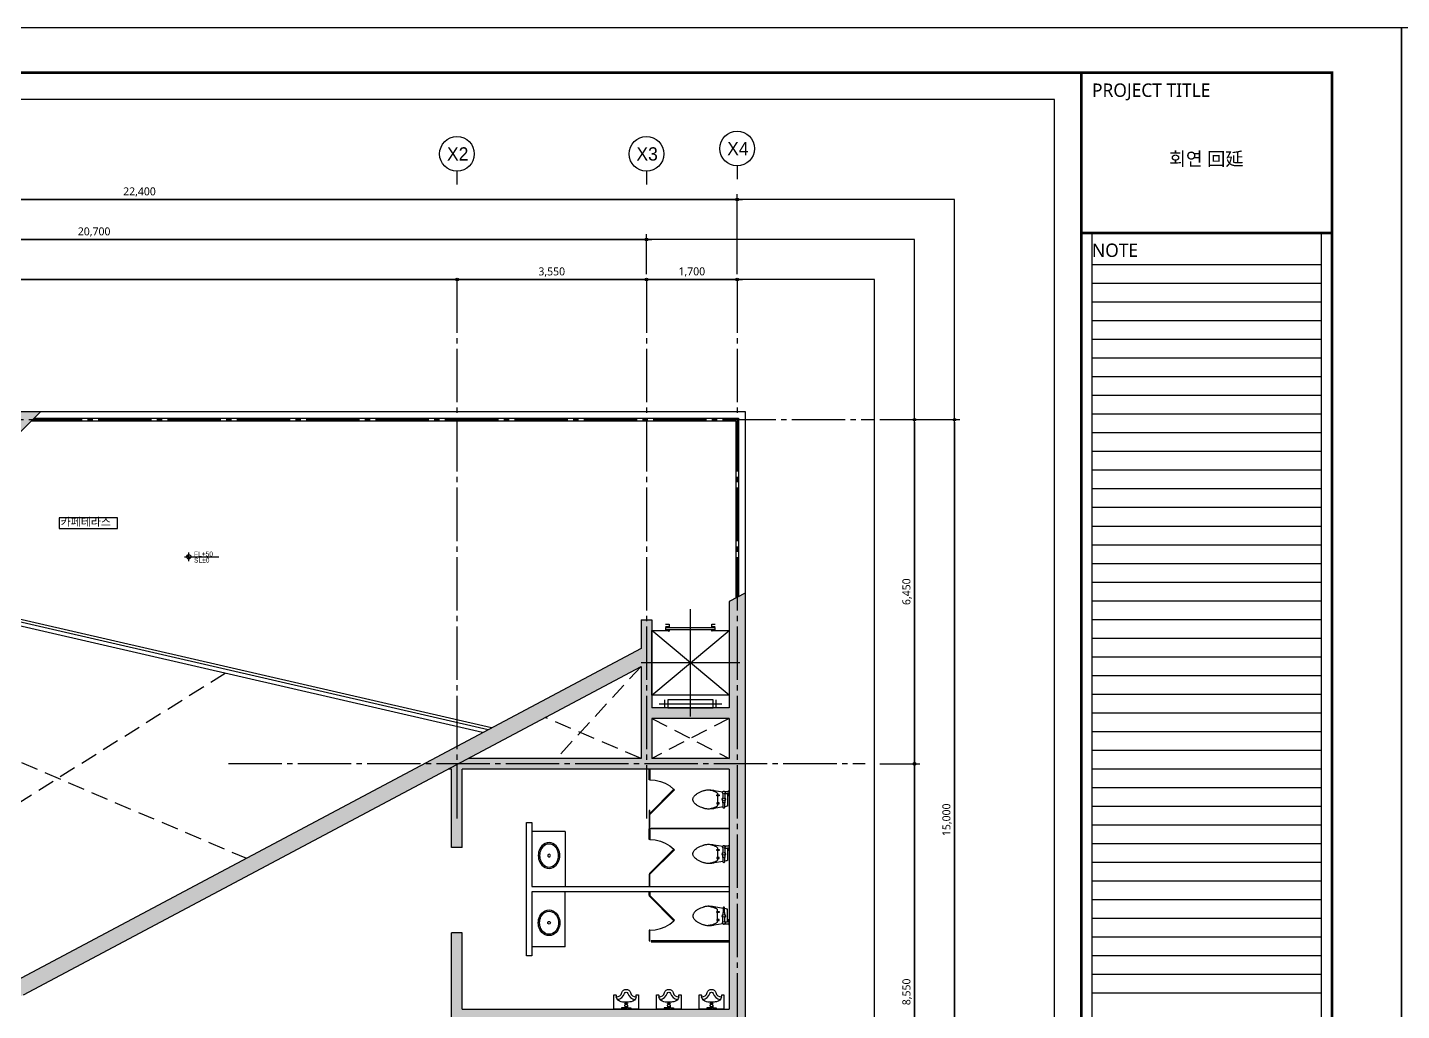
# Model space of a CAD drawing. Header units: millimetres. Extents: x 2135 to 254135, y 1035 to 90135.
# Drawn here: x 102386 to 128135, y 71710 to 90135 of the extents above; entities that cross this region are included whole.
import ezdxf
from ezdxf.enums import TextEntityAlignment as Align

# ---------------------------------------------------------------- set-up
doc = ezdxf.new("R2010")
doc.units = ezdxf.units.MM
for name, pattern in [('CEN3', [26, 20, -2, 2, -2]), ('CENTER2', [28.575, 19.05, -3.175, 3.175, -3.175]), ('HIDDEN2', [4.7625, 3.175, -1.5875])]:
    doc.linetypes.add(name, pattern=pattern)
doc.layers.get('Defpoints').update_dxf_attribs({"color": 157})
for name, color, linetype in [('A-01-CNTL', 1, 'CENTER2'), ('A-01-OPEN', 1, 'HIDDEN2'), ('A-02-WALL', 2, 'Continuous'), ('A-03-TEXT', 3, 'Continuous'), ('A-03-WALL', 3, 'Continuous'), ('A-05-ELEV', 5, 'Continuous'), ('A-07-DIM', 7, 'Continuous'), ('A-07-SYM', 7, 'Continuous'), ('A-251-HACH', 253, 'Continuous'), ('A-FUR', 5, 'Continuous'), ('A-TEXT-NOTE', 7, 'Continuous'), ('A-TXT1', 3, 'Continuous'), ('ETC', 8, 'Continuous'), ('form_TED.A', 40, 'Continuous'), ('HRAL', 9, 'Continuous'), ('TEXT1_TED.A', 2, 'Continuous'), ('TEXT2_TED.A', 3, 'Continuous'), ('WA2(가벽)_TED.A', 7, 'Continuous'), ('현황레벨P', 7, 'Continuous')]:
    doc.layers.add(name, color=color, linetype=linetype)
doc.styles.add('TEXT', font='malgun.ttf')
doc.styles.add('돋움', font='')
doc.styles.add('맑은고딕', font='malgun.ttf')
doc.styles.get('돋움').set_extended_font_data('Dotum')
doc.dimstyles.new('HR-100', dxfattribs={"dimscale": 120, "dimtxt": 3, "dimasz": 1, "dimexe": 2, "dimexo": 2, "dimgap": 1, "dimtad": 1, "dimdec": 0, "dimdsep": 46, "dimlunit": 6, "dimtxsty": '맑은고딕', "dimblk": 'DIMDOT', "dimcen": 2.5, "dimdle": 1.5, "dimclrd": 7, "dimclrt": 3, "dimadec": 0, "dimazin": 0, "dimtfac": 1, "dimtdec": 0, "dimtix": 1, "dimtmove": 2, "dimatfit": 3, "dimfxl": 1, "dimtvp": 1, "dimtolj": 1, "dimtzin": 0, "dimlwd": -1, "dimarcsym": 0})

# ---------------------------------------------------------------- blocks, each defined once
blk = doc.blocks.new('1400X1030_8_P1')
at = {"color": 0, "linetype": 'Continuous'}
for p, q in [((585, 1430), (-585, 1430)), ((-485, 1505), (-485, 1355)), ((485, 1355), (485, 1505)), ((725, 1265), (-725, 53)), ((-725, 1265), (725, 53))]:
    blk.add_line(p, q, dxfattribs=at)
for points in [[(0, 1665), (0, 659), (0, -347)], [(-410, 65), (-400, 65), (-400, 53), (-725, 53), (-725, 1265), (725, 1265), (725, 53), (400, 53), (400, 65), (410, 65), (400, 65)], [(-925, 659), (0, 659), (925, 659)]]:
    blk.add_lwpolyline(points, dxfattribs=at)
for points in [[(-425, 1505), (-425, 1355), (425, 1355), (425, 1505)], [(-460, 40), (460, 40), (460, 0), (-460, 0)]]:
    blk.add_lwpolyline(points, close=True, dxfattribs=at)
for points in [[(-465, -15), (-405, -15, -0.414214), (-400, -20), (-400, -60, -0.414214), (-405, -65), (-465, -65)], [(465, -65), (405, -65, -0.414214), (400, -60), (400, -20, -0.414214), (405, -15), (465, -15)]]:
    blk.add_lwpolyline(points, format="xyb", dxfattribs=at)
blk = doc.blocks.new('FORM_TED.A')
at = {"layer": 'Defpoints', "color": 143, "ltscale": 100, "true_color": 0x7aafdf}
for points in [[(12, 13.5), (355, 13.5), (355, 283.5), (12, 283.5)], [(30.75, 32.25), (336.25, 32.25), (336.25, 264.75), (30.75, 264.75)], [(38.25, 39.75), (328.75, 39.75), (328.75, 257.25), (38.25, 257.25)], [(45.75, 47.25), (321.25, 47.25), (321.25, 249.75), (45.75, 249.75)]]:
    blk.add_lwpolyline(points, close=True, dxfattribs=at)
at = {"layer": 'form_TED.A', "color": 253, "ltscale": 30}
for p, q in [((362, 8.5), (362, 258.5)), ((405, 8.5), (405, 258.5)), ((405, 252.5), (362, 252.5)), ((405, 249), (362, 249)), ((405, 245.5), (362, 245.5)), ((405, 242), (362, 242)), ((405, 238.5), (362, 238.5)), ((405, 235), (362, 235)), ((405, 231.5), (362, 231.5)), ((405, 228), (362, 228)), ((405, 224.5), (362, 224.5)), ((405, 221), (362, 221)), ((405, 217.5), (362, 217.5)), ((405, 214), (362, 214)), ((405, 210.5), (362, 210.5)), ((405, 207), (362, 207)), ((405, 203.5), (362, 203.5)), ((405, 200), (362, 200)), ((405, 196.5), (362, 196.5)), ((405, 193), (362, 193)), ((405, 189.5), (362, 189.5)), ((405, 186), (362, 186)), ((405, 182.5), (362, 182.5)), ((405, 179), (362, 179)), ((405, 175.5), (362, 175.5)), ((405, 172), (362, 172)), ((405, 168.5), (362, 168.5)), ((405, 165), (362, 165)), ((405, 161.5), (362, 161.5)), ((405, 158), (362, 158)), ((405, 154.5), (362, 154.5)), ((405, 151), (362, 151)), ((405, 147.5), (362, 147.5)), ((405, 144), (362, 144)), ((405, 140.5), (362, 140.5)), ((405, 137), (362, 137)), ((405, 133.5), (362, 133.5)), ((405, 130), (362, 130)), ((405, 126.5), (362, 126.5)), ((405, 123), (362, 123)), ((405, 119.5), (362, 119.5)), ((405, 116), (362, 116))]:
    blk.add_line(p, q, dxfattribs=at)
at = {"layer": 'form_TED.A', "ltscale": 30}
blk.add_lwpolyline([(420, 0), (0, 0), (0, 297), (420, 297)], close=True, dxfattribs=at)
at = {"layer": 'form_TED.A', "ltscale": 30, "const_width": 0.5}
blk.add_lwpolyline([(407, 8.5), (7, 8.5), (7, 288.5), (407, 288.5)], close=True, dxfattribs=at)
for points in [[(360, 8.5), (360, 288.5)], [(407, 258.5), (360, 258.5)]]:
    blk.add_lwpolyline(points, dxfattribs=at)
at = {"layer": 'TEXT2_TED.A', "style": '맑은고딕'}
for s, p in [('PROJECT TITLE', (362, 286.5)), ('NOTE', (362, 256.5))]:
    blk.add_text(s, height=2.5, dxfattribs=at).set_placement(p, align=Align.TOP_LEFT)
blk = doc.blocks.new('DIMDOT')
blk.add_line((-2, 0), (2, 0))
blk.add_circle((0, 0), 0.5)
blk = doc.blocks.new('*D204')
at = {"layer": 'A-07-DIM', "color": 0, "lineweight": -2, "ltscale": 50, "transparency": 16777216}
for p, q in [((93285, 85510), (93285, 86260)), ((113985, 85510), (113985, 86260))]:
    blk.add_line(p, q, dxfattribs=at)
at = {"layer": 'A-07-DIM', "color": 7, "ltscale": 50, "transparency": 16777216}
blk.add_line((93335, 86160), (113935, 86160), dxfattribs=at)
at = {"layer": 'Defpoints', "color": 0, "ltscale": 50, "transparency": 16777216}
for p in [(113985, 86160), (93285, 85410, 0), (113985, 85410, 0)]:
    blk.add_point(p, dxfattribs=at)
at = {"layer": 'A-07-DIM', "color": 7, "ltscale": 50, "transparency": 16777216, "xscale": 50, "yscale": 50, "zscale": 50, "rotation": 180}
blk.add_blockref('DIMDOT', (93285, 86160), dxfattribs=at)
at = {"layer": 'A-07-DIM', "color": 7, "ltscale": 50, "transparency": 16777216, "xscale": 50, "yscale": 50, "zscale": 50}
blk.add_blockref('DIMDOT', (113985, 86160), dxfattribs=at)
at = {"layer": 'A-07-DIM', "color": 3, "ltscale": 50, "transparency": 16777216, "insert": (103635, 86300), "char_height": 150, "attachment_point": 5, "style": '맑은고딕'}
blk.add_mtext('\\A1;20,700', dxfattribs=at)
blk = doc.blocks.new('*D205')
at = {"layer": 'A-07-DIM', "color": 0, "lineweight": -2, "ltscale": 50, "transparency": 16777216}
for p, q in [((93285, 85510), (93285, 87010)), ((115685, 85510), (115685, 87010))]:
    blk.add_line(p, q, dxfattribs=at)
at = {"layer": 'A-07-DIM', "color": 7, "ltscale": 50, "transparency": 16777216}
blk.add_line((93335, 86910), (115635, 86910), dxfattribs=at)
at = {"layer": 'Defpoints', "color": 0, "ltscale": 50, "transparency": 16777216}
for p in [(115685, 86910), (93285, 85410, 0), (115685, 85410, 0)]:
    blk.add_point(p, dxfattribs=at)
at = {"layer": 'A-07-DIM', "color": 7, "ltscale": 50, "transparency": 16777216, "xscale": 50, "yscale": 50, "zscale": 50, "rotation": 180}
blk.add_blockref('DIMDOT', (93285, 86910), dxfattribs=at)
at = {"layer": 'A-07-DIM', "color": 7, "ltscale": 50, "transparency": 16777216, "xscale": 50, "yscale": 50, "zscale": 50}
blk.add_blockref('DIMDOT', (115685, 86910), dxfattribs=at)
at = {"layer": 'A-07-DIM', "color": 3, "ltscale": 50, "transparency": 16777216, "insert": (104485, 87050), "char_height": 150, "attachment_point": 5, "style": '맑은고딕'}
blk.add_mtext('\\A1;22,400', dxfattribs=at)
blk = doc.blocks.new('*D209')
at = {"layer": 'A-07-DIM', "color": 0, "lineweight": -2, "ltscale": 50, "transparency": 16777216}
for p, q in [((118360, 82785), (119110, 82785)), ((118360, 76335), (119110, 76335))]:
    blk.add_line(p, q, dxfattribs=at)
at = {"layer": 'A-07-DIM', "color": 7, "ltscale": 50, "transparency": 16777216}
blk.add_line((119010, 82735), (119010, 76385), dxfattribs=at)
at = {"layer": 'Defpoints', "color": 0, "ltscale": 50, "transparency": 16777216}
for p in [(118260, 82785, 0), (118260, 76335, 0), (119010, 76335)]:
    blk.add_point(p, dxfattribs=at)
at = {"layer": 'A-07-DIM', "color": 7, "ltscale": 50, "transparency": 16777216, "xscale": 50, "yscale": 50, "zscale": 50}
for p, rotation in [((119010, 82785), 90), ((119010, 76335), 270)]:
    blk.add_blockref('DIMDOT', p, dxfattribs=dict(at, rotation=rotation))
at = {"layer": 'A-07-DIM', "color": 3, "ltscale": 50, "transparency": 16777216, "insert": (118870, 79560), "char_height": 150, "attachment_point": 5, "rotation": 90, "style": '맑은고딕'}
blk.add_mtext('\\A1;6,450', dxfattribs=at)
blk = doc.blocks.new('*D210')
at = {"layer": 'A-07-DIM', "color": 0, "lineweight": -2, "ltscale": 50, "transparency": 16777216}
for p, q in [((118360, 82785), (119860, 82785)), ((118360, 67785), (119860, 67785))]:
    blk.add_line(p, q, dxfattribs=at)
at = {"layer": 'A-07-DIM', "color": 7, "ltscale": 50, "transparency": 16777216}
blk.add_line((119760, 82735), (119760, 67835), dxfattribs=at)
at = {"layer": 'Defpoints', "color": 0, "ltscale": 50, "transparency": 16777216}
for p in [(118260, 82785, 0), (118260, 67785, 0), (119760, 67785)]:
    blk.add_point(p, dxfattribs=at)
at = {"layer": 'A-07-DIM', "color": 7, "ltscale": 50, "transparency": 16777216, "xscale": 50, "yscale": 50, "zscale": 50}
for p, rotation in [((119760, 82785), 90), ((119760, 67785), 270)]:
    blk.add_blockref('DIMDOT', p, dxfattribs=dict(at, rotation=rotation))
at = {"layer": 'A-07-DIM', "color": 3, "ltscale": 50, "transparency": 16777216, "insert": (119619, 75285), "char_height": 150, "attachment_point": 5, "rotation": 90, "style": '맑은고딕'}
blk.add_mtext('\\A1;15,000', dxfattribs=at)
blk = doc.blocks.new('*D211')
at = {"layer": 'A-07-DIM', "color": 0, "lineweight": -2, "ltscale": 50, "transparency": 16777216}
for p, q in [((118360, 76335), (119110, 76335)), ((118360, 67785), (119110, 67785))]:
    blk.add_line(p, q, dxfattribs=at)
at = {"layer": 'A-07-DIM', "color": 7, "ltscale": 50, "transparency": 16777216}
blk.add_line((119010, 76285), (119010, 67835), dxfattribs=at)
at = {"layer": 'Defpoints', "color": 0, "ltscale": 50, "transparency": 16777216}
for p in [(118260, 76335, 0), (118260, 67785), (119010, 67785)]:
    blk.add_point(p, dxfattribs=at)
at = {"layer": 'A-07-DIM', "color": 7, "ltscale": 50, "transparency": 16777216, "xscale": 50, "yscale": 50, "zscale": 50}
for p, rotation in [((119010, 76335), 90), ((119010, 67785), 270)]:
    blk.add_blockref('DIMDOT', p, dxfattribs=dict(at, rotation=rotation))
at = {"layer": 'A-07-DIM', "color": 3, "ltscale": 50, "transparency": 16777216, "insert": (118870, 72060), "char_height": 150, "attachment_point": 5, "rotation": 90, "style": '맑은고딕'}
blk.add_mtext('\\A1;8,550', dxfattribs=at)
blk = doc.blocks.new('CA002')
at = {"layer": '현황레벨P'}
h = blk.add_hatch(color=256, dxfattribs=at)
h.paths.add_polyline_path([(-0.15, 0.32, 0.414214), (-0.32, -0.15), (0, 0)])
h.paths.add_polyline_path([(0.32, 0.15), (0, 0), (0.15, -0.32, 0.414214)])
for p, q in [((-0.64, -0.3), (4.51, 2.15)), ((0.3, -0.64), (-0.3, 0.64))]:
    blk.add_line(p, q, dxfattribs=at)
blk.add_circle((0, 0), 0.354, dxfattribs=at)
blk = doc.blocks.new('*D342')
at = {"layer": 'A-07-DIM', "color": 7, "ltscale": 50, "transparency": 16777216}
blk.add_line((93335, 85410), (110385, 85410), dxfattribs=at)
at = {"layer": 'Defpoints', "color": 0, "ltscale": 50, "transparency": 16777216}
for p in [(93285, 85410), (110435, 85410), (110435, 85410)]:
    blk.add_point(p, dxfattribs=at)
at = {"layer": 'A-07-DIM', "color": 7, "ltscale": 50, "transparency": 16777216, "xscale": 50, "yscale": 50, "zscale": 50, "rotation": 180}
blk.add_blockref('DIMDOT', (93285, 85410), dxfattribs=at)
at = {"layer": 'A-07-DIM', "color": 7, "ltscale": 50, "transparency": 16777216, "xscale": 50, "yscale": 50, "zscale": 50}
blk.add_blockref('DIMDOT', (110435, 85410), dxfattribs=at)
at = {"layer": 'A-07-DIM', "color": 3, "ltscale": 50, "transparency": 16777216, "insert": (101860, 85551), "char_height": 150, "attachment_point": 5, "style": '맑은고딕'}
blk.add_mtext('\\A1;17,150', dxfattribs=at)
blk = doc.blocks.new('*D343')
at = {"layer": 'A-07-DIM', "color": 7, "transparency": 16777216}
blk.add_line((110485, 85410), (113935, 85410), dxfattribs=at)
at = {"layer": 'Defpoints', "color": 0, "transparency": 16777216}
for p in [(110435, 85410), (113985, 85410), (113985, 85410)]:
    blk.add_point(p, dxfattribs=at)
at = {"layer": 'A-07-DIM', "color": 7, "transparency": 16777216, "xscale": 50, "yscale": 50, "zscale": 50, "rotation": 180}
blk.add_blockref('DIMDOT', (110435, 85410), dxfattribs=at)
at = {"layer": 'A-07-DIM', "color": 7, "transparency": 16777216, "xscale": 50, "yscale": 50, "zscale": 50}
blk.add_blockref('DIMDOT', (113985, 85410), dxfattribs=at)
at = {"layer": 'A-07-DIM', "color": 3, "transparency": 16777216, "insert": (112210, 85550), "char_height": 150, "attachment_point": 5, "style": '맑은고딕'}
blk.add_mtext('\\A1;3,550', dxfattribs=at)
blk = doc.blocks.new('*D344')
at = {"layer": 'A-07-DIM', "color": 7, "transparency": 16777216}
blk.add_line((114035, 85410), (115635, 85410), dxfattribs=at)
at = {"layer": 'Defpoints', "color": 0, "transparency": 16777216}
for p in [(113985, 85410), (115685, 85410), (115685, 85410)]:
    blk.add_point(p, dxfattribs=at)
at = {"layer": 'A-07-DIM', "color": 7, "transparency": 16777216, "xscale": 50, "yscale": 50, "zscale": 50, "rotation": 180}
blk.add_blockref('DIMDOT', (113985, 85410), dxfattribs=at)
at = {"layer": 'A-07-DIM', "color": 7, "transparency": 16777216, "xscale": 50, "yscale": 50, "zscale": 50}
blk.add_blockref('DIMDOT', (115685, 85410), dxfattribs=at)
at = {"layer": 'A-07-DIM', "color": 3, "transparency": 16777216, "insert": (114835, 85551), "char_height": 150, "attachment_point": 5, "style": '맑은고딕'}
blk.add_mtext('\\A1;1,700', dxfattribs=at)

msp = doc.modelspace()

# ---------------------------------------------------------------- hatches: boundary and pattern name
at = {"layer": 'A-251-HACH'}
h = msp.add_hatch(color=256, dxfattribs=at)
h.dxf.hatch_style = 1
h.paths.add_polyline_path([(114084.6, 79035.4), (113884.6, 79035.4), (113884.6, 78498.2), (102172.1, 72268.7, -0.8877089), (97977, 78301.2), (100051.1, 80364.9), (99839.5, 80577.5), (97771.2, 78519.7, 0.8867455), (102313, 72003.8), (113884.6, 78158.4), (113884.6, 76435.4), (110645, 76435.4), (110269, 76235.4), (110334.6, 76235.4), (110334.6, 74767.2), (110534.6, 74767.2), (110534.6, 76235.4), (115534.6, 76235.4), (115534.6, 75830.9), (115535.7, 75831.4), (115535.7, 75761.4), (115535.5, 74810.9), (115535.7, 74811), (115535.7, 74741), (115535.2, 73388.6), (115535.7, 73388.9), (115535.7, 73318.9), (115534.6, 71735.4), (110534.6, 71735.4), (110534.6, 73167.2), (110334.6, 73167.2), (110334.6, 71535.4), (115534.6, 71535.4), (115534.6, 67935.4), (93434.6, 67935.4), (93434.6, 82635.4), (101907.8, 82635.4), (101080.1, 81811.8), (101291.7, 81599.2), (102634.6, 82935.4), (93134.6, 82935.4), (93134.6, 67635.4), (115834.6, 67635.4), (115834.6, 79535.4), (115534.6, 79375.8), (115534.6, 77383.4), (114084.6, 77383.4)])
h.paths.add_polyline_path([(114084.6, 77183.4), (115534.6, 77183.4), (115534.6, 76435.4), (114084.6, 76435.4)], flags=16)

# ---------------------------------------------------------------- linework, layer by layer
at = {"layer": 'A-01-CNTL', "linetype": 'CEN3', "ltscale": 50}
for p, q in [((110434.6, 85410.4), (110434.6, 75235.4)), ((113984.6, 85410.4), (113984.6, 75235.4)), ((115684.6, 85410.4), (115684.6, 65160.4)), ((90709.6, 82785.4), (118259.6, 82785.4)), ((106149.8, 76340.4), (118084.6, 76340.4))]:
    msp.add_line(p, q, dxfattribs=at)
at = {"layer": 'A-01-OPEN', "ltscale": 100}
for p, q in [((106090.9, 78029.9), (97872.1, 72866.4)), ((97890.3, 78221.6), (106487.4, 74563.9)), ((113884.6, 78158.4), (112297.7, 76435.4)), ((113884.6, 76435.4), (112084.7, 77201.1)), ((115534.6, 77183.4), (114084.6, 76435.4)), ((114084.6, 77183.4), (115534.6, 76435.4))]:
    msp.add_line(p, q, dxfattribs=at)
at = {"layer": 'A-02-WALL'}
for p, q in [((101291.7, 81599.2), (102634.6, 82935.4)), ((115834.6, 79535.4), (115534.6, 79375.8)), ((115534.6, 79375.8), (115534.6, 77383.4)), ((113884.6, 79035.4), (113884.6, 78498.2)), ((113884.6, 79035.4), (114084.6, 79035.4)), ((114084.6, 79035.4), (114084.6, 77383.4)), ((113884.6, 78498.2), (102172.1, 72268.7)), ((102313, 72003.8), (113884.6, 78158.4)), ((113884.6, 78158.4), (113884.6, 76435.4)), ((115534.6, 77383.4), (114084.6, 77383.4)), ((115534.6, 77183.4), (114084.6, 77183.4)), ((114084.6, 77183.4), (114084.6, 76435.4)), ((115534.6, 77183.4), (115534.6, 76435.4)), ((110334.6, 76235.4), (110269, 76235.4)), ((110334.6, 74767.2), (110334.6, 76235.4)), ((115534.6, 76235.4), (110534.6, 76235.4)), ((110534.6, 74767.2), (110534.6, 76235.4)), ((113884.6, 76435.4), (110645, 76435.4)), ((115534.6, 76435.4), (114084.6, 76435.4)), ((115534.6, 76235.4), (115534.6, 71735.4)), ((110534.6, 74767.2), (110334.6, 74767.2)), ((110334.6, 71535.4), (110334.6, 73167.2)), ((110534.6, 73167.2), (110334.6, 73167.2)), ((110534.6, 71735.4), (110534.6, 73167.2)), ((110534.6, 71735.4), (115534.6, 71735.4))]:
    msp.add_line(p, q, dxfattribs=at)
msp.add_lwpolyline([(115834.6, 79535.4), (115834.6, 67635.4), (93134.6, 67635.4), (93134.6, 82935.4), (102634.6, 82935.4)], dxfattribs=at)
at = {"layer": 'A-03-WALL', "ltscale": 100}
msp.add_lwpolyline([(115534.6, 73935.4), (111834.6, 73935.4), (111834.6, 72735.4), (111734.6, 72735.4), (111734.6, 75235.4), (111834.6, 75235.4), (111834.6, 74035.4), (115534.6, 74035.4)], dxfattribs=at)
at = {"layer": 'A-05-ELEV', "ltscale": 100}
msp.add_lwpolyline([(102634.6, 82935.4), (115834.6, 82935.4), (115834.6, 79535.4)], dxfattribs=at)
at = {"layer": 'A-07-SYM', "ltscale": 50}
for p, q in [((110434.6, 87440.4), (110434.6, 87190.4)), ((113984.6, 87440.4), (113984.6, 87190.4)), ((115684.6, 87540.4, 0), (115684.6, 87290.4, 0))]:
    msp.add_line(p, q, dxfattribs=at)
for centre in [(110434.6, 87765.4), (113984.6, 87765.4), (115684.6, 87865.4, 0)]:
    msp.add_circle(centre, 325, dxfattribs=at)
at = {"layer": 'A-FUR'}
for p, q in [((114050.5, 76035.6), (114149.1, 76028)), ((114149.1, 76028), (114245.5, 76005.6)), ((114245.5, 76005.6), (114337.3, 75968.9)), ((114337.3, 75968.9), (114422.5, 75918.6)), ((114422.5, 75918.6), (114499.1, 75856)), ((115305.7, 75751.4), (115345.7, 75751.4)), ((115305.7, 75731.4), (115305.7, 75751.4)), ((115345.7, 75731.4), (115305.7, 75731.4)), ((115315.7, 75781.4), (115315.7, 75666.4)), ((115345.7, 75751.4), (115345.7, 75731.4)), ((115415.7, 75781.4), (115415.7, 75681.4)), ((115450.7, 75776.4), (115504.4, 75776.4)), ((115455.7, 75781.4), (115455.7, 75681.4)), ((115525.7, 75766.4), (115525.7, 75726.4)), ((115305.7, 75601.4), (115305.7, 75581.4)), ((115345.7, 75601.4), (115305.7, 75601.4)), ((115305.7, 75581.4), (115345.7, 75581.4)), ((115315.7, 75666.4), (115315.7, 75551.4)), ((115345.7, 75581.4), (115345.7, 75601.4)), ((115415.7, 75601.4), (115415.7, 75651.4)), ((115455.7, 75601.4), (115415.7, 75601.4)), ((115455.7, 75651.4), (115455.7, 75601.4)), ((112459.6, 75065.4), (111834.6, 75065.4)), ((112459.6, 75065.4), (112459.6, 74035.4)), ((114050.5, 74915.1), (114149.1, 74907.6)), ((114149.1, 74907.6), (114245.5, 74885.2)), ((114245.5, 74885.2), (114337.3, 74848.5)), ((114337.3, 74848.5), (114422.5, 74798.2)), ((114422.5, 74798.2), (114499.1, 74735.6)), ((115305.7, 74731), (115345.7, 74731)), ((115305.7, 74711), (115305.7, 74731)), ((115345.7, 74711), (115305.7, 74711)), ((115315.7, 74761), (115315.7, 74646)), ((115345.7, 74731), (115345.7, 74711)), ((115415.7, 74761), (115415.7, 74661)), ((115450.7, 74756), (115504.4, 74756)), ((115455.7, 74761), (115455.7, 74661)), ((115525.7, 74746), (115525.7, 74706)), ((112137.7, 74628.1), (112134.2, 74615.4)), ((112134.2, 74615.4), (112137.7, 74602.7)), ((112146.9, 74637.4), (112137.7, 74628.1)), ((112137.7, 74602.7), (112146.9, 74593.4)), ((112159.6, 74640.8), (112146.9, 74637.4)), ((112146.9, 74593.4), (112159.6, 74590)), ((112172.3, 74637.4), (112159.6, 74640.8)), ((112159.6, 74590), (112172.3, 74593.4)), ((112181.6, 74628.1), (112172.3, 74637.4)), ((112172.3, 74593.4), (112181.6, 74602.7)), ((112185, 74615.4), (112181.6, 74628.1)), ((112181.6, 74602.7), (112185, 74615.4)), ((115305.7, 74581), (115305.7, 74561)), ((115345.7, 74581), (115305.7, 74581)), ((115305.7, 74561), (115345.7, 74561)), ((115315.7, 74646), (115315.7, 74531)), ((115345.7, 74561), (115345.7, 74581)), ((115415.7, 74581), (115415.7, 74631)), ((115455.7, 74581), (115415.7, 74581)), ((115455.7, 74631), (115455.7, 74581)), ((112459.6, 72905.4), (112459.6, 73935.4)), ((114422.5, 73331.7), (114499.1, 73394.3)), ((115305.7, 73568.9), (115345.7, 73568.9)), ((115305.7, 73548.9), (115305.7, 73568.9)), ((115345.7, 73548.9), (115305.7, 73548.9)), ((115305.7, 73418.9), (115305.7, 73398.9)), ((115345.7, 73418.9), (115305.7, 73418.9)), ((115305.7, 73398.9), (115345.7, 73398.9)), ((115315.7, 73483.9), (115315.7, 73598.9)), ((115315.7, 73368.9), (115315.7, 73483.9)), ((115345.7, 73568.9), (115345.7, 73548.9)), ((115345.7, 73398.9), (115345.7, 73418.9)), ((115415.7, 73548.9), (115415.7, 73498.9)), ((115455.7, 73548.9), (115415.7, 73548.9)), ((115415.7, 73368.9), (115415.7, 73468.9)), ((115455.7, 73498.9), (115455.7, 73548.9)), ((115455.7, 73368.9), (115455.7, 73468.9)), ((115525.7, 73383.9), (115525.7, 73423.9)), ((112134.2, 73355.4), (112137.7, 73368.1)), ((112137.7, 73342.7), (112134.2, 73355.4)), ((112137.7, 73368.1), (112146.9, 73377.4)), ((112146.9, 73333.4), (112137.7, 73342.7)), ((112146.9, 73377.4), (112159.6, 73380.8)), ((112159.6, 73330), (112146.9, 73333.4)), ((112159.6, 73380.8), (112172.3, 73377.4)), ((112172.3, 73333.4), (112159.6, 73330)), ((112172.3, 73377.4), (112181.6, 73368.1)), ((112181.6, 73342.7), (112172.3, 73333.4)), ((112181.6, 73368.1), (112185, 73355.4)), ((112185, 73355.4), (112181.6, 73342.7)), ((114050.5, 73214.8), (114149.1, 73222.3)), ((114149.1, 73222.3), (114245.5, 73244.7)), ((114245.5, 73244.7), (114337.3, 73281.4)), ((114337.3, 73281.4), (114422.5, 73331.7)), ((115450.7, 73373.9), (115504.4, 73373.9)), ((112459.6, 72905.4), (111834.6, 72905.4)), ((113594.6, 71830.4), (113594.6, 71840.4)), ((113614.6, 71830.4), (113614.6, 71840.4)), ((114394.6, 71830.4), (114394.6, 71840.4)), ((114414.6, 71830.4), (114414.6, 71840.4)), ((115194.6, 71830.4), (115194.6, 71840.4)), ((115214.6, 71830.4), (115214.6, 71840.4)), ((113589.6, 71735.4), (113589.6, 71785.4)), ((113619.6, 71735.4), (113619.6, 71785.4)), ((114389.6, 71735.4), (114389.6, 71785.4)), ((114419.6, 71735.4), (114419.6, 71785.4)), ((115189.6, 71735.4), (115189.6, 71785.4)), ((115219.6, 71735.4), (115219.6, 71785.4))]:
    msp.add_line(p, q, dxfattribs=at)
for points in [[(115535.7, 75831.4), (115535.7, 75761.4), (115525.7, 75766.4), (115525.7, 75776.4), (115504.4, 75776.4, -0.0189316), (115505.7, 75741.4), (115505.7, 75666.4), (115505.7, 75591.4, -0.0249223), (115503.4, 75545.4, -0.2549699), (115500.7, 75541.4, -0.056948), (115496.4, 75539.8, -0.0160434), (115480.7, 75536.4), (115449.9, 75530.8), (115450.7, 75516.4, -1.0605521), (115420.7, 75516.4), (115421.2, 75525.7), (115255.7, 75496.4, -0.0221821), (115187.6, 75487.7, -0.0293997), (115135.7, 75486.4, -0.029565), (115100, 75489.8, -0.0353137), (115070.7, 75496.4, -0.0069764), (115058.6, 75500.3, -0.0046944), (115040.7, 75506.4, -0.0194265), (115000.1, 75522.6, -0.0154683), (114950.7, 75546.4, -0.0408749), (114920.7, 75565.3, -0.0364467), (114890.7, 75591.4, -0.0484304), (114870.5, 75616.1, -0.0686116), (114860.7, 75636.4, -0.0372265), (114856.9, 75652, -0.0413106), (114855.7, 75666.4, -0.0413106), (114856.9, 75680.9, -0.0372265), (114860.7, 75696.4, -0.0686116), (114870.5, 75716.7, -0.0484304), (114890.7, 75741.4, -0.0364467), (114920.7, 75767.5, -0.0408749), (114950.7, 75786.4, -0.0154683), (115000.1, 75810.3, -0.0194265), (115040.7, 75826.4, -0.0046944), (115058.6, 75832.6, -0.0069764), (115070.7, 75836.4, -0.0353137), (115100, 75843.1, -0.029565), (115135.7, 75846.4, -0.0293997), (115187.6, 75845.2, -0.0221821), (115255.7, 75836.4), (115413.8, 75808.5, -0.4553718), (115450.7, 75816.4), (115525.7, 75816.4), (115525.7, 75826.4)], [(115535.7, 74811), (115535.7, 74741), (115525.7, 74746), (115525.7, 74756), (115504.4, 74756, -0.0189316), (115505.7, 74721), (115505.7, 74646), (115505.7, 74571, -0.0249223), (115503.4, 74525, -0.2549699), (115500.7, 74521, -0.056948), (115496.4, 74519.4, -0.0160434), (115480.7, 74516), (115449.9, 74510.4), (115450.7, 74496, -1.0605521), (115420.7, 74496), (115421.2, 74505.2), (115255.7, 74476, -0.0221821), (115187.6, 74467.3, -0.0293997), (115135.7, 74466, -0.029565), (115100, 74469.4, -0.0353137), (115070.7, 74476, -0.0069764), (115058.6, 74479.9, -0.0046944), (115040.7, 74486, -0.0194265), (115000.1, 74502.2, -0.0154683), (114950.7, 74526, -0.0408749), (114920.7, 74544.9, -0.0364467), (114890.7, 74571, -0.0484304), (114870.5, 74595.7, -0.0686116), (114860.7, 74616, -0.0372265), (114856.9, 74631.6, -0.0413106), (114855.7, 74646, -0.0413106), (114856.9, 74660.4, -0.0372265), (114860.7, 74676, -0.0686116), (114870.5, 74696.3, -0.0484304), (114890.7, 74721, -0.0364467), (114920.7, 74747.1, -0.0408749), (114950.7, 74766, -0.0154683), (115000.1, 74789.8, -0.0194265), (115040.7, 74806, -0.0046944), (115058.6, 74812.2, -0.0069764), (115070.7, 74816, -0.0353137), (115100, 74822.7, -0.029565), (115135.7, 74826, -0.0293997), (115187.6, 74824.8, -0.0221821), (115255.7, 74816), (115413.8, 74788.1, -0.4553718), (115450.7, 74796), (115525.7, 74796), (115525.7, 74806)], [(115535.7, 73318.9), (115535.7, 73388.9), (115525.7, 73383.9), (115525.7, 73373.9), (115504.4, 73373.9, 0.0189316), (115505.7, 73408.9), (115505.7, 73483.9), (115505.7, 73558.9, 0.0249223), (115503.4, 73604.9, 0.2549699), (115500.7, 73608.9, 0.056948), (115496.4, 73610.5, 0.0160434), (115480.7, 73613.9), (115449.9, 73619.5), (115450.7, 73633.9, 1.0605521), (115420.7, 73633.9), (115421.2, 73624.7), (115255.7, 73653.9, 0.0221821), (115187.6, 73662.6, 0.0293997), (115135.7, 73663.9, 0.029565), (115100, 73660.5, 0.0353137), (115070.7, 73653.9, 0.0069764), (115058.6, 73650, 0.0046944), (115040.7, 73643.9, 0.0194265), (115000.1, 73627.7, 0.0154683), (114950.7, 73603.9, 0.0408749), (114920.7, 73585, 0.0364467), (114890.7, 73558.9, 0.0484304), (114870.5, 73534.2, 0.0686116), (114860.7, 73513.9, 0.0372265), (114856.9, 73498.3, 0.0413106), (114855.7, 73483.9, 0.0413106), (114856.9, 73469.5, 0.0372265), (114860.7, 73453.9, 0.0686116), (114870.5, 73433.6, 0.0484304), (114890.7, 73408.9, 0.0364467), (114920.7, 73382.8, 0.0408749), (114950.7, 73363.9, 0.0154683), (115000.1, 73340, 0.0194265), (115040.7, 73323.9, 0.0046944), (115058.6, 73317.7, 0.0069764), (115070.7, 73313.9, 0.0353137), (115100, 73307.2, 0.029565), (115135.7, 73303.9, 0.0293997), (115187.6, 73305.1, 0.0221821), (115255.7, 73313.9), (115413.8, 73341.8, 0.4553718), (115450.7, 73333.9), (115525.7, 73333.9), (115525.7, 73323.9)], [(113834.6, 71735.4), (113374.6, 71735.4), (113374.6, 72000.4, -0.4142136), (113379.6, 72005.4), (113409.6, 72005.4, -0.3333333), (113414.6, 72000.4), (113419.6, 71965.4, 0.3375473), (113524.6, 72045.4, -0.7619048), (113684.6, 72045.4, 0.3375473), (113789.6, 71965.4), (113794.6, 72000.4, -0.4142136), (113799.6, 72005.4), (113829.6, 72005.4, -0.4142136), (113834.6, 72000.4)], [(114634.6, 71735.4), (114174.6, 71735.4), (114174.6, 72000.4, -0.4142136), (114179.6, 72005.4), (114209.6, 72005.4, -0.3333333), (114214.6, 72000.4), (114219.6, 71965.4, 0.3375473), (114324.6, 72045.4, -0.7619048), (114484.6, 72045.4, 0.3375473), (114589.6, 71965.4), (114594.6, 72000.4, -0.4142136), (114599.6, 72005.4), (114629.6, 72005.4, -0.4142136), (114634.6, 72000.4)], [(115434.6, 71735.4), (114974.6, 71735.4), (114974.6, 72000.4, -0.4142136), (114979.6, 72005.4), (115009.6, 72005.4, -0.3333333), (115014.6, 72000.4), (115019.6, 71965.4, 0.3375473), (115124.6, 72045.4, -0.7619048), (115284.6, 72045.4, 0.3375473), (115389.6, 71965.4), (115394.6, 72000.4, -0.4142136), (115399.6, 72005.4), (115429.6, 72005.4, -0.4142136), (115434.6, 72000.4)]]:
    msp.add_lwpolyline(points, format="xyb", close=True, dxfattribs=at)
for points in [[(115421.2, 75525.7), (115425.7, 75601.4)], [(115421.2, 74505.2), (115425.7, 74581)], [(115421.2, 73624.7), (115425.7, 73548.9)], [(113579.6, 71800.4), (113579.6, 71775.4), (113564.6, 71760.4), (113514.6, 71760.4), (113514.6, 71735.4)], [(113629.6, 71800.4), (113629.6, 71775.4), (113644.6, 71760.4), (113694.6, 71760.4), (113694.6, 71735.4)], [(114379.6, 71800.4), (114379.6, 71775.4), (114364.6, 71760.4), (114314.6, 71760.4), (114314.6, 71735.4)], [(114429.6, 71800.4), (114429.6, 71775.4), (114444.6, 71760.4), (114494.6, 71760.4), (114494.6, 71735.4)], [(115179.6, 71800.4), (115179.6, 71775.4), (115164.6, 71760.4), (115114.6, 71760.4), (115114.6, 71735.4)], [(115229.6, 71800.4), (115229.6, 71775.4), (115244.6, 71760.4), (115294.6, 71760.4), (115294.6, 71735.4)]]:
    msp.add_lwpolyline(points, dxfattribs=at)
for points in [[(115445.7, 75601.4), (115449.9, 75530.8, -1.0605521)], [(115445.7, 74581), (115449.9, 74510.4, -1.0605521)], [(115445.7, 73548.9), (115449.9, 73619.5, 1.0605521)], [(113789.6, 71965.4, -0.333591), (113698.1, 71874, -0.0247086), (113604.6, 71865.4, -0.0669587), (113511.1, 71874, -0.2873671), (113419.6, 71965.4)], [(113442.9, 71917.1, 0.2972097), (113572.9, 72032.1, -0.7619048), (113636.4, 72032.1, 0.3028112), (113769.7, 71916.6)], [(114589.6, 71965.4, -0.333591), (114498.1, 71874, -0.0247086), (114404.6, 71865.4, -0.0669587), (114311.1, 71874, -0.2873671), (114219.6, 71965.4)], [(114242.9, 71917.1, 0.2972097), (114372.9, 72032.1, -0.7619048), (114436.4, 72032.1, 0.3028112), (114569.7, 71916.6)], [(115389.6, 71965.4, -0.333591), (115298.1, 71874, -0.0247086), (115204.6, 71865.4, -0.0669587), (115111.1, 71874, -0.2873671), (115019.6, 71965.4)], [(115042.9, 71917.1, 0.2972097), (115172.9, 72032.1, -0.7619048), (115236.4, 72032.1, 0.3028112), (115369.7, 71916.6)]]:
    msp.add_lwpolyline(points, format="xyb", dxfattribs=at)
for points in [[(113579.6, 71840.4), (113579.6, 71845.4), (113629.6, 71845.4), (113629.6, 71840.4)], [(114379.6, 71840.4), (114379.6, 71845.4), (114429.6, 71845.4), (114429.6, 71840.4)], [(115179.6, 71840.4), (115179.6, 71845.4), (115229.6, 71845.4), (115229.6, 71840.4)]]:
    msp.add_lwpolyline(points, close=True, dxfattribs=at)
for points in [[(114050.5, 76235.4, 0), (114050.5, 76035.4, 0), (114034.6, 76035.4, 0), (114034.6, 76235.4, 0)], [(114050.5, 75385.4, 0), (114510.1, 75845, 0), (114498.9, 75856.2, 0), (114039.3, 75396.6, 0)], [(114050.5, 75114.9, 0), (114050.5, 75460.4, 0), (114034.6, 75460.4, 0), (114034.6, 75114.9, 0)], [(114050.5, 75114.9, 0), (114050.5, 74914.9, 0), (114034.6, 74914.9, 0), (114034.6, 75114.9, 0)], [(115534.6, 75114.9, 0), (114075.9, 75114.9, 0), (114075.9, 75130.8, 0), (115534.6, 75130.8, 0)], [(112159.6, 74374.1, 0), (112197.2, 74378.3, 0), (112232.7, 74390.4, 0), (112264.7, 74409.2, 0), (112292.1, 74433.1, 0), (112314.6, 74460.4, 0), (112332.3, 74489.9, 0), (112345.6, 74520.6, 0), (112354.7, 74552, 0), (112360, 74583.6, 0), (112361.8, 74615.4, 0), (112360, 74647.1, 0), (112354.7, 74678.7, 0), (112345.6, 74710.1, 0), (112332.3, 74740.8, 0), (112314.6, 74770.3, 0), (112292.1, 74797.6, 0), (112264.7, 74821.5, 0), (112232.7, 74840.3, 0), (112197.2, 74852.5, 0), (112159.6, 74856.7, 0), (112122.1, 74852.5, 0), (112086.6, 74840.3, 0), (112054.6, 74821.5, 0), (112027.2, 74797.6, 0), (112004.7, 74770.3, 0), (111987, 74740.8, 0), (111973.7, 74710.1, 0), (111964.6, 74678.7, 0), (111959.3, 74647.1, 0), (111957.5, 74615.4, 0), (111959.3, 74583.6, 0), (111964.6, 74552, 0), (111973.7, 74520.6, 0), (111987, 74489.9, 0), (112004.7, 74460.4, 0), (112027.2, 74433.1, 0), (112054.6, 74409.2, 0), (112086.6, 74390.4, 0), (112122.1, 74378.3, 0)], [(112159.6, 74399.8, 0), (112193.2, 74403.7, 0), (112224.8, 74415, 0), (112252.9, 74432.3, 0), (112276.9, 74454, 0), (112296.3, 74478.7, 0), (112311.5, 74505, 0), (112322.7, 74532.3, 0), (112330.4, 74559.9, 0), (112334.9, 74587.6, 0), (112336.4, 74615.4, 0), (112334.9, 74643.1, 0), (112330.4, 74670.8, 0), (112322.7, 74698.4, 0), (112311.5, 74725.7, 0), (112296.3, 74752, 0), (112276.9, 74776.7, 0), (112252.9, 74798.4, 0), (112224.8, 74815.7, 0), (112193.2, 74827, 0), (112159.6, 74830.9, 0), (112126.1, 74827, 0), (112094.5, 74815.7, 0), (112066.4, 74798.4, 0), (112042.4, 74776.7, 0), (112023, 74752, 0), (112007.8, 74725.7, 0), (111996.6, 74698.4, 0), (111988.9, 74670.8, 0), (111984.4, 74643.1, 0), (111982.9, 74615.4, 0), (111984.4, 74587.6, 0), (111988.9, 74559.9, 0), (111996.6, 74532.3, 0), (112007.8, 74505, 0), (112023, 74478.7, 0), (112042.4, 74454, 0), (112066.4, 74432.3, 0), (112094.5, 74415, 0), (112126.1, 74403.7, 0)], [(114050.5, 74264.9, 0), (114510.1, 74724.6, 0), (114498.9, 74735.8, 0), (114039.3, 74276.2, 0)], [(114050.5, 74039.9, 0), (114050.5, 74264.9, 0), (114034.6, 74264.9, 0), (114034.6, 74039.9, 0)], [(114050.5, 73939.9, 0), (114050.5, 73864.9, 0), (114034.6, 73864.9, 0), (114034.6, 73939.9, 0)], [(114050.5, 73864.9, 0), (114510.1, 73405.3, 0), (114498.9, 73394.1, 0), (114039.3, 73853.7, 0)], [(112159.6, 73596.7, 0), (112197.2, 73592.5, 0), (112232.7, 73580.4, 0), (112264.7, 73561.5, 0), (112292.1, 73537.7, 0), (112314.6, 73510.3, 0), (112332.3, 73480.8, 0), (112345.6, 73450.1, 0), (112354.7, 73418.8, 0), (112360, 73387.1, 0), (112361.8, 73355.4, 0), (112360, 73323.6, 0), (112354.7, 73292, 0), (112345.6, 73260.6, 0), (112332.3, 73229.9, 0), (112314.6, 73200.4, 0), (112292.1, 73173.1, 0), (112264.7, 73149.2, 0), (112232.7, 73130.4, 0), (112197.2, 73118.3, 0), (112159.6, 73114.1, 0), (112122.1, 73118.3, 0), (112086.6, 73130.4, 0), (112054.6, 73149.2, 0), (112027.2, 73173.1, 0), (112004.7, 73200.4, 0), (111987, 73229.9, 0), (111973.7, 73260.6, 0), (111964.6, 73292, 0), (111959.3, 73323.6, 0), (111957.5, 73355.4, 0), (111959.3, 73387.1, 0), (111964.6, 73418.8, 0), (111973.7, 73450.1, 0), (111987, 73480.8, 0), (112004.7, 73510.3, 0), (112027.2, 73537.7, 0), (112054.6, 73561.5, 0), (112086.6, 73580.4, 0), (112122.1, 73592.5, 0)], [(112159.6, 73570.9, 0), (112193.2, 73567, 0), (112224.8, 73555.8, 0), (112252.9, 73538.5, 0), (112276.9, 73516.7, 0), (112296.3, 73492, 0), (112311.5, 73465.7, 0), (112322.7, 73438.5, 0), (112330.4, 73410.9, 0), (112334.9, 73383.1, 0), (112336.4, 73355.4, 0), (112334.9, 73327.6, 0), (112330.4, 73299.9, 0), (112322.7, 73272.3, 0), (112311.5, 73245.1, 0), (112296.3, 73218.7, 0), (112276.9, 73194.1, 0), (112252.9, 73172.3, 0), (112224.8, 73155, 0), (112193.2, 73143.8, 0), (112159.6, 73139.8, 0), (112126.1, 73143.8, 0), (112094.5, 73155, 0), (112066.4, 73172.3, 0), (112042.4, 73194.1, 0), (112023, 73218.7, 0), (112007.8, 73245.1, 0), (111996.6, 73272.3, 0), (111988.9, 73299.9, 0), (111984.4, 73327.6, 0), (111982.9, 73355.4, 0), (111984.4, 73383.1, 0), (111988.9, 73410.9, 0), (111996.6, 73438.5, 0), (112007.8, 73465.7, 0), (112023, 73492, 0), (112042.4, 73516.7, 0), (112066.4, 73538.5, 0), (112094.5, 73555.8, 0), (112126.1, 73567, 0)], [(114050.5, 73014.9, 0), (114050.5, 73214.9, 0), (114034.6, 73214.9, 0), (114034.6, 73014.9, 0)], [(115534.6, 73014.9, 0), (114075.9, 73014.9, 0), (114075.9, 72999.1, 0), (115534.6, 72999.1, 0)]]:
    msp.add_polyline3d(points, close=True, dxfattribs=at)
for centre in [(115435.7, 75796.4), (115435.7, 75666.4), (115435.7, 74776), (115435.7, 74646), (115435.7, 73483.9), (115435.7, 73353.9), (113604.6, 71805.4), (114404.6, 71805.4), (115204.6, 71805.4)]:
    msp.add_circle(centre, 25, dxfattribs=at)
for centre, radius, start, end in [((115117.6, 75506.2), 337.2, 78.34346, 85.60129), ((115064.7, 75249.6), 599.2, 74.0546, 78.34346), ((115164.9, 75600.4), 234.4, 67.19466, 74.0546), ((115138.3, 75537.3), 302.8, 63.43495, 67.19466), ((115061.4, 75383.5), 474.7, 60.43252, 63.43495), ((115209.6, 75644.7), 174.4, 53.1301, 60.43252), ((115312.2, 75781.4), 3.54, 0, 53.1301), ((115128.3, 75733.9), 244.3, 274.39871, 283.58336), ((114991.3, 76301.1), 827.8, 283.58336, 285.9454), ((114926.4, 76528.4), 1064.2, 285.9454, 288.02862), ((115081.3, 76052.4), 563.7, 288.02862, 290.55605), ((115176.9, 75797.4), 291.3, 290.55605, 294.0722), ((115273.4, 75581.4), 54.8, 294.0722, 315), ((115303.4, 75551.4), 12.3, 315, 0), ((115435.7, 75666.4), 35, 124.8499, 235.1501), ((115435.7, 75666.4), 35, 304.8499, 55.1501), ((115117.6, 74485.8), 337.2, 78.34346, 85.60129), ((115064.7, 74229.2), 599.2, 74.0546, 78.34346), ((115164.9, 74580), 234.4, 67.19466, 74.0546), ((115138.3, 74516.9), 302.8, 63.43495, 67.19466), ((115061.4, 74363.1), 474.7, 60.43252, 63.43495), ((115209.6, 74624.3), 174.4, 53.1301, 60.43252), ((115312.2, 74761), 3.54, 0, 53.1301), ((115435.7, 74646), 35, 124.8499, 235.1501), ((115435.7, 74646), 35, 304.8499, 55.1501), ((115128.3, 74713.5), 244.3, 274.39871, 283.58336), ((114991.3, 75280.7), 827.8, 283.58336, 285.9454), ((114926.4, 75507.9), 1064.2, 285.9454, 288.02862), ((115081.3, 75032), 563.7, 288.02862, 290.55605), ((115176.9, 74777), 291.3, 290.55605, 294.0722), ((115273.4, 74561), 54.8, 294.0722, 315), ((115303.4, 74531), 12.3, 315, 0), ((115128.3, 73416.4), 244.3, 76.41664, 85.60129), ((114991.3, 72849.2), 827.8, 74.0546, 76.41664), ((114926.4, 72621.9), 1064.2, 71.97138, 74.0546), ((115081.3, 73097.9), 563.7, 69.44395, 71.97138), ((115176.9, 73352.9), 291.3, 65.9278, 69.44395), ((115273.4, 73568.9), 54.8, 45, 65.9278), ((115303.4, 73598.9), 12.3, 0, 45), ((115435.7, 73483.9), 35, 124.8499, 235.1501), ((115435.7, 73483.9), 35, 304.8499, 55.1501), ((115117.6, 73644.1), 337.2, 274.39871, 281.65654), ((115064.7, 73900.7), 599.2, 281.65654, 285.9454), ((115164.9, 73549.9), 234.4, 285.9454, 292.80534), ((115138.3, 73613), 302.8, 292.80534, 296.56505), ((115061.4, 73766.8), 474.7, 296.56505, 299.56748), ((115209.6, 73505.6), 174.4, 299.56748, 306.8699), ((115312.2, 73368.9), 3.54, 306.8699, 0)]:
    msp.add_arc(centre, radius, start, end, dxfattribs=at)
at = {"layer": 'A-TEXT-NOTE'}
msp.add_lwpolyline([(104070.7, 80946.9), (102978.5, 80946.9), (102978.5, 80746.9), (104070.7, 80746.9)], close=True, dxfattribs=at)
at = {"layer": 'ETC'}
for p, q in [((110915.7, 76919.1), (101266.1, 79140.7)), ((111016.6, 76972.8), (101282.9, 79213.8)), ((111084, 77008.6), (101294.1, 79262.6))]:
    msp.add_line(p, q, dxfattribs=at)
at = {"layer": 'HRAL'}
for points in [[(102458.8, 82760.4), (115659.6, 82760.4), (115659.6, 79442.3)], [(102509, 82810.4), (115709.6, 82810.4), (115709.6, 79468.9)]]:
    msp.add_lwpolyline(points, dxfattribs=at)

# ---------------------------------------------------------------- block references
at = {"linetype": 'Continuous', "rotation": 180}
msp.add_blockref('1400X1030_8_P1', (114809.6, 78888.4), dxfattribs=at)
at = {"layer": 'A-07-SYM', "xscale": 112.4999999997851, "yscale": 112.4999999997851, "zscale": 281.2499999999999, "rotation": 334.5321951155058}
msp.add_blockref('CA002', (105408.7, 80214.1), dxfattribs=at)
at = {"layer": 'WA2(가벽)_TED.A', "xscale": 100, "yscale": 100, "zscale": 100}
for p in [(86134.6, 60435.4), (128134.6, 60435.4)]:
    msp.add_blockref('FORM_TED.A', p, dxfattribs=at)

# ---------------------------------------------------------------- texts
at = {"layer": 'A-03-TEXT', "ltscale": 50, "style": '돋움'}
for s, p in [('X2', (110448.2, 87765.4)), ('X3', (113998.2, 87765.4)), ('X4', (115698.2, 87865.4, 0))]:
    msp.add_text(s, height=250, dxfattribs=at).set_placement(p, align=Align.MIDDLE_CENTER)
at = {"layer": 'A-03-TEXT', "ltscale": 50, "insert": (103008.2, 80943.5), "char_height": 150, "attachment_point": 1, "style": 'TEXT'}
msp.add_mtext_dynamic_manual_height_columns('\\pxt63;카페테라스', width=4785.484, gutter_width=12.5, heights=[0], dxfattribs=at)
at = {"layer": 'A-TXT1', "ltscale": 50, "style": '돋움'}
for s, p in [('SL±0', (105506.2, 80151.4)), ('FL+50', (105506.2, 80267.5))]:
    msp.add_text(s, height=90, dxfattribs=at).set_placement(p, align=Align.MIDDLE_LEFT)
at = {"layer": 'TEXT1_TED.A', "style": '맑은고딕'}
msp.add_text('회연 回延', height=250, dxfattribs=at).set_placement((124477.2, 87674), align=Align.MIDDLE_CENTER)

# ---------------------------------------------------------------- dimensions: what is measured, and where the dimension line sits
at = {"layer": 'A-07-DIM', "ltscale": 50}
for base, p2, picture, middle in [((115684.6, 86910.4, 0), (115684.6, 85410.4), '*D205', (104484.6, 87050.4, 0)), ((113984.6, 86160.4, 0), (113984.6, 85410.4), '*D204', (103634.6, 86300.4, 0)), ((110434.6, 85410.4), (110434.6, 85410.4), '*D342', (101859.6, 85550.9))]:
    dim = msp.add_linear_dim(base=base, p1=(93284.6, 85410.4), p2=p2, dimstyle='HR-100', override={"dimscale": 50}, dxfattribs=at)
    dim.commit()
    dim.dimension.update_dxf_attribs({"geometry": picture, "text_midpoint": middle})
at = {"layer": 'A-07-DIM'}
for base, p1, p2, picture, middle in [((113984.6, 85410.4), (110434.6, 85410.4), (113984.6, 85410.4), '*D343', (112209.6, 85550.4)), ((115684.6, 85410.4), (113984.6, 85410.4), (115684.6, 85410.4), '*D344', (114834.6, 85550.9))]:
    dim = msp.add_linear_dim(base=base, p1=p1, p2=p2, dimstyle='HR-100', override={"dimscale": 50}, dxfattribs=at)
    dim.commit()
    dim.dimension.update_dxf_attribs({"geometry": picture, "text_midpoint": middle})
at = {"layer": 'A-07-DIM', "ltscale": 50}
for base, p1, p2, picture, middle in [((119009.6, 76335.4), (118259.6, 82785.4, 0), (118259.6, 76335.4, 0), '*D209', (118869.6, 79560.4)), ((119759.6, 67785.4), (118259.6, 82785.4, 0), (118259.6, 67785.4, 0), '*D210', (119619.2, 75285.4)), ((119009.6, 67785.4), (118259.6, 76335.4, 0), (118259.6, 67785.4), '*D211', (118869.6, 72060.4))]:
    dim = msp.add_linear_dim(base=base, p1=p1, p2=p2, angle=270, dimstyle='HR-100', override={"dimscale": 50}, dxfattribs=at)
    dim.commit()
    dim.dimension.update_dxf_attribs({"geometry": picture, "text_midpoint": middle})

doc.saveas('drawing.dxf')
